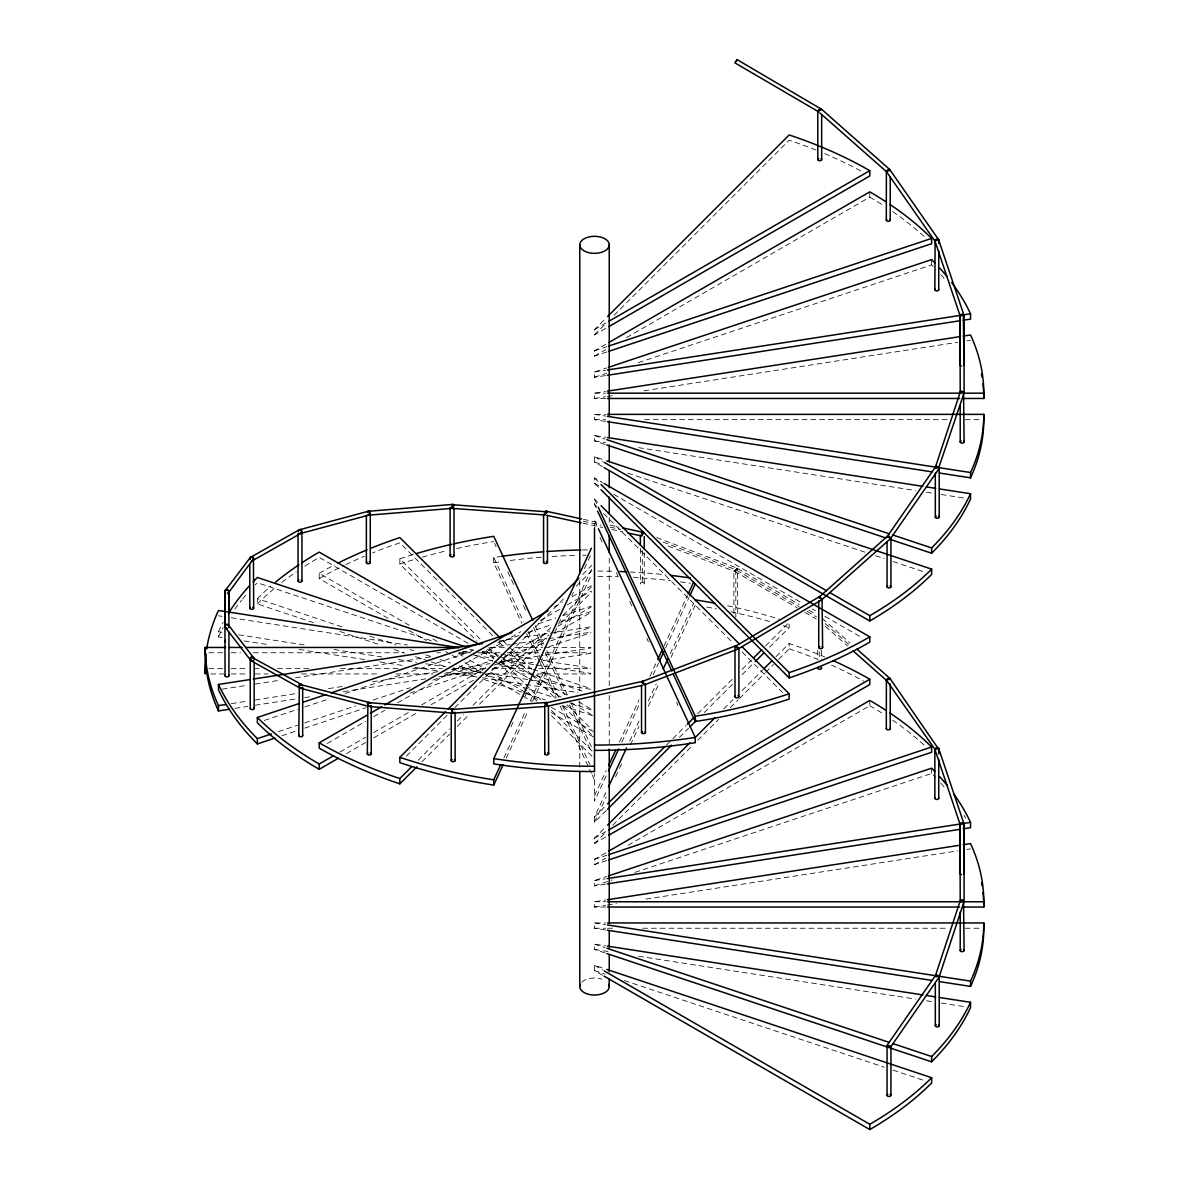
<?xml version="1.0" encoding="UTF-8"?>
<svg xmlns="http://www.w3.org/2000/svg" width="1189" height="1189" viewBox="0 0 1189 1189"><rect width="100%" height="100%" fill="white"/><g stroke="black" fill="none" stroke-linecap="round" stroke-linejoin="round"><path stroke-width="0.75" stroke-dasharray="5 3.75" d="M736.883 568.179L734.832 571.389L736.823 568.045L799.201 604.517M733.881 613.539L733.881 570.898L737.507 568.297L737.774 617.284M737.774 568.55L734.133 571.151L665.587 545.082M510.928 726.88L513.262 721.827M524.988 696.591L526.549 693.217M540.609 662.927L542.942 657.874M554.668 632.637L557.79 625.904M558.577 624.225L560.911 619.172M571.85 595.615L573.41 592.241M584.349 568.684L587.47 561.951M588.258 560.272L590.591 555.218M503.898 757.913L525.761 710.799M530.457 700.693L591.379 569.427M506.246 758.166L528.109 711.052M532.791 700.945L591.379 574.733M594.5 795.798L606.212 770.546M619.499 741.936L639.028 699.875M649.952 676.303L656.982 661.158M664.012 646.013L687.45 595.526M606.212 775.852L594.5 801.089L594.5 773.504M621.832 742.189L639.028 705.166M653.073 674.876L658.543 663.09M665.572 647.946L689.011 597.458M606.256 810.526L594.5 822.283L594.5 816.992L606.212 791.74M629.65 741.252L639.028 721.054M648.391 700.856L656.209 684.032M670.269 653.742L693.692 603.254M594.5 822.283L606.212 797.046M615.59 776.848L618.711 770.115M619.499 768.436L621.832 763.383M630.423 744.864L639.028 726.36M648.391 706.162L659.33 682.605M671.042 657.354L695.253 605.186L695.253 599.88M605.706 328.432L594.5 334.897L594.5 329.591L606.256 317.835M594.5 334.897L606.256 323.14M614.089 315.293L789.154 140.243A389.293 224.766 0 0 1 816.397 150.215M582.744 574.45L591.884 565.31M406.385 756.115L448.194 714.307M454.718 707.782L565.756 596.729M576.204 586.281L591.884 570.601M418.142 760.247L449.487 728.887M457.334 721.054L463.859 714.53M473.014 705.374L551.384 627.004M563.14 615.233L591.884 586.504M422.065 761.629L449.487 734.193M457.334 726.36L469.09 714.589M479.539 704.141L548.783 634.911M560.539 623.155L591.884 591.795M594.5 816.992L606.256 805.235M666.345 745.131L671.577 739.915M672.885 738.607L685.949 725.543M697.705 713.786L732.974 678.518M742.114 669.362L751.27 660.222M765.642 645.85L789.154 622.337L789.154 627.643L768.243 648.54M679.409 737.373L688.565 728.233M704.23 712.553L732.974 683.809M742.114 674.668L753.871 662.912M605.706 837.011L594.5 843.477L594.5 838.171L606.256 826.414M723.833 708.852L732.974 699.697M742.114 690.556L763.026 669.66M776.09 656.596L789.154 643.531A389.293 224.766 0 0 1 824.69 656.923M594.5 843.477L606.256 831.72M612.796 825.181L692.474 745.503M697.705 740.271L718.602 719.375M730.358 707.618L738.206 699.771M739.513 698.463L764.334 673.643M765.642 672.35L773.474 664.502M778.706 659.286L789.154 648.822L789.154 643.531M594.5 329.591L605.706 323.126M606.791 351.989L594.5 356.091L594.5 350.785L605.706 344.32M594.5 356.091L605.706 349.611M626.514 337.602L869.783 197.151L869.783 191.86M554.49 606.985L562.486 602.362M572.087 596.819L591.305 585.731M327.228 743.497L365.632 721.322M373.643 716.699L384.835 710.234M397.646 702.833L520.886 631.686M540.088 620.599L560.896 608.59M567.287 604.889L591.305 591.037M340.024 751.998L365.632 737.21M373.643 732.587L408.853 712.27M421.649 704.869L485.677 667.906L410.131 693.024M503.274 657.74L549.69 630.958M557.686 626.335L591.305 606.925M346.43 753.603L365.632 742.516M373.643 737.893L416.849 712.939M431.25 704.631L476.061 678.756M492.068 669.511L546.494 638.092M554.49 633.469L591.305 612.231M594.5 838.171L605.706 831.706M606.791 860.568L594.5 864.671L594.5 859.365L605.706 852.899M594.5 864.671L605.706 858.205M628.104 845.26L869.783 705.731L869.783 700.44M594.5 350.785L606.791 346.698M605.513 375.575L594.5 377.27L594.5 371.979L606.791 367.877M594.5 377.27L606.791 373.183M638.404 362.645L931.641 264.894A389.293 224.766 0 0 1 935.802 269.175M538.305 623.809L555.872 617.953M562.887 615.62L590.992 606.256M264.374 720.415L297.74 709.298M304.77 706.95L329.353 698.76M345.152 693.484L471.587 651.349M497.923 642.565L518.999 635.55M527.767 632.622L552.35 624.418M561.134 621.49L590.992 611.547M278.434 731.621L297.74 725.186M304.77 722.853L355.689 705.865M373.257 700.024L410.131 687.732M432.959 680.123L492.662 660.222M504.953 656.12L543.581 643.249M550.596 640.901L590.992 627.435M281.942 735.753L297.74 730.492M304.77 728.144L366.227 707.663M494.416 664.933L541.827 649.12M548.842 646.786L590.992 632.741M594.5 859.365L606.791 855.277M605.513 884.155L594.5 885.864L594.5 880.559L606.791 876.456M594.5 885.864L612.053 880.009M634.881 872.399L931.641 773.474A389.293 224.766 0 0 1 935.802 777.755M594.5 371.979L605.513 370.269M605.617 398.464L594.5 398.464L594.5 393.173L605.513 391.463M594.5 398.464L605.513 396.769M607.341 396.487L614.683 395.343M644.022 390.809L957.695 342.283M966.865 340.857L970.536 340.292M499.112 641.02L513.797 638.761M524.795 637.051L548.649 633.365M550.477 633.083L590.829 626.841M222.135 689.174L247.817 685.206M255.159 684.061L280.827 680.093M295.511 677.819L433.078 656.536M462.432 652.003L473.43 650.294M489.942 647.737L510.126 644.616M511.954 644.334L546.806 638.939M548.649 638.656L590.829 632.132M231.305 703.65L247.817 701.094M255.159 699.964L297.339 693.425M328.521 688.609L343.205 686.335M372.543 681.802L438.578 671.577M451.419 669.6L489.942 663.64M499.112 662.214L543.135 655.407M544.978 655.124L590.829 648.035M234.976 708.376L247.817 706.385M255.159 705.255L297.339 698.731M304.681 697.586L312.023 696.457M343.205 691.641L425.736 678.86M438.578 676.883L482.6 670.061M493.613 668.367L535.808 661.842M590.829 653.326L543.135 660.698L590.829 668.084M594.5 880.559L605.513 878.864M605.617 907.044L594.5 907.044L594.5 901.752L605.513 900.043M594.5 907.044L605.513 905.349M607.341 905.067L616.511 903.64M645.865 899.107L957.695 850.863M966.865 849.436L970.536 848.872M594.5 393.173L605.617 393.173M605.513 421.367L594.5 419.658L594.5 414.367L605.617 414.367M594.5 419.658L605.617 419.658M644.557 419.658L948.584 419.658M965.26 419.658L980.093 419.658M490.685 647.455L507.376 647.455M514.792 647.455L542.6 647.455M544.443 647.455L590.799 647.455M208.907 652.761L223.74 652.761M231.156 652.761L240.416 652.761M253.406 652.761L403.561 652.761M436.928 652.761L440.629 652.761M459.177 652.761L470.294 652.761M477.71 652.761L499.96 652.761M507.376 652.761L538.885 652.761M546.301 652.761L590.799 652.761M208.907 668.649L223.74 668.649M231.156 668.649L247.832 668.649M255.249 668.649L258.964 668.649M277.498 668.649L309.021 668.649M340.53 668.649L398.003 668.649M412.821 668.649L442.486 668.649M453.603 668.649L485.127 668.649M492.543 668.649L531.468 668.649M538.885 668.649L590.799 668.649M210.765 673.955L223.74 673.955M231.156 673.955L247.832 673.955M255.249 673.955L268.224 673.955M301.605 673.955L379.454 673.955M396.145 673.955L433.212 673.955M444.344 673.955L477.71 673.955M485.127 673.955L535.184 673.955M537.027 673.955L590.799 673.955M594.5 901.752L605.617 901.752M605.513 929.947L594.5 928.237L594.5 922.946L605.617 922.946M594.5 928.237L605.617 928.237M607.475 928.237L613.034 928.237M642.699 928.237L948.584 928.237M965.26 928.237L980.093 928.237M594.5 414.367L605.513 416.061M605.038 444.359L594.5 440.851L594.5 435.546L605.513 437.255M594.5 440.851L605.513 442.546M638.523 447.659L915.5 490.507M926.513 492.216L933.841 493.346M941.183 494.475L965.037 498.176M469.774 649.357L473.43 649.922M482.6 651.334L499.112 653.891M500.955 654.173L535.808 659.568M218.464 615.783L222.135 616.348M231.305 617.76L407.396 645.003M458.761 652.954L466.103 654.084M475.273 655.511L493.613 658.334M502.784 659.761L533.965 664.592M535.808 664.874L590.829 673.375M222.135 637.542L218.464 636.962L218.464 631.671L222.135 632.236M238.647 634.792L304.681 645.003M334.035 649.551L381.714 656.923M398.226 659.479L416.566 662.318M425.736 663.73L445.92 666.851M453.262 667.995L480.772 672.246M488.114 673.39L532.137 680.197M533.965 680.48L594.5 689.843M244.146 640.945L269.829 644.914M299.182 649.447L365.216 659.672M379.886 661.946L405.568 665.914M414.738 667.326L438.578 671.012M445.92 672.157L480.772 677.552M482.6 677.834L577.988 692.593M594.5 922.946L605.513 924.641M605.038 952.939L594.5 949.431L594.5 944.125L605.513 945.835M594.5 949.431L611.012 951.988M638.523 956.238L915.5 999.087M926.513 1000.796L933.841 1001.926M941.183 1003.055L966.865 1007.038M583.383 519.325L599.419 522.818M610.12 525.152L619.023 527.099M583.145 521.258L601.069 525.166M610.031 527.128L620.792 529.462M582.922 523.205L602.749 527.515M611.77 529.491L622.59 531.84M594.5 435.546L605.038 439.068M602.496 466.668L594.5 462.045L594.5 456.739L605.038 460.247M594.5 462.045L601.53 464.379M627.866 473.163L864.923 552.172M875.446 555.694L884.23 558.622M893.013 561.55L924.626 572.072M482.125 652.375L496.17 657.071M503.185 659.405L531.29 668.768M533.044 669.362L590.992 688.669M431.191 640.708L257.359 582.759A389.293 224.766 0 0 0 255.249 584.884M462.803 651.245L469.833 653.578M471.587 654.173L492.662 661.188M494.416 661.783L582.209 691.047M313.554 622.679L257.359 603.953L257.359 598.647L343.398 627.331M369.734 636.115L396.071 644.899M410.131 649.58L413.638 650.74M425.93 654.842L432.959 657.19M439.975 659.523L450.512 663.031M459.296 665.959L483.878 674.163M527.767 688.788L485.632 674.743L532.077 701.48M529.536 689.382L555.872 698.151M569.917 702.833L594.5 711.037M339.891 631.463L380.272 644.928M394.317 649.61L404.854 653.118M415.392 656.625L429.437 661.307M431.191 661.901L445.251 666.583M452.266 668.917L476.848 677.121M483.878 679.454L545.335 699.935M562.887 705.79L594.5 716.328M594.5 944.125L605.038 947.648M602.496 975.248L594.5 970.625L594.5 965.319L605.038 968.842M594.5 970.625L605.038 974.133M624.344 980.568L884.23 1067.202M893.013 1070.13L924.626 1080.652M656.744 537.577L737.507 568.297M663.076 542.065L735.828 569.724L799.142 606.747M594.5 456.739L602.496 461.362M598.424 487.148L594.5 483.224L594.5 477.933L602.496 482.556M594.5 483.224L599.301 486.004M613.702 494.312L802.56 603.358M812.161 608.902L815.357 610.745M824.958 616.288L861.772 637.542M487.267 649.12L498.473 655.6M500.079 656.521L530.487 674.074M532.077 674.995L567.287 695.327M578.493 701.792L591.305 709.179M468.065 643.338L319.217 557.403A389.293 224.766 0 0 0 304.622 566.306M482.466 651.646L493.673 658.112M500.079 661.812L527.277 677.522M528.882 678.443L560.896 696.932M572.087 703.398L591.305 714.485M388.045 618.325L319.217 578.597L319.217 573.291L410.443 625.964M432.855 638.894L437.656 641.674M458.464 653.682L463.264 656.462M469.67 660.148L484.072 668.471M490.477 672.157L524.081 691.567M525.687 692.488L538.483 699.89M551.295 707.277L594.5 732.231M408.853 630.333L426.45 640.499M445.652 651.587L450.468 654.366M452.058 655.288L458.464 658.974M464.869 662.674L484.072 673.762M551.295 712.568L594.5 737.522M594.5 965.319L602.496 969.942M808.802 610.135L815.208 613.881M807.063 611.369L816.561 616.928M734.832 571.389L797.091 607.787M805.072 612.454L816.249 618.993M822.327 618.488L850.046 643.011M825.211 623.631L849.882 645.449M825.419 626.395L847.564 645.984M594.5 477.933L599.732 483.165M596.061 507.792L594.5 504.418L594.5 499.127L599.732 504.344M594.5 504.418L597.116 507.034M603.64 513.574L732.974 642.892M742.114 652.048L782.615 692.533M503.051 640.782L508.283 645.999M509.591 647.306L531.795 669.511M537.027 674.743L559.231 696.947M567.064 704.795L591.884 729.615M492.603 635.625L399.846 542.868A389.293 224.766 0 0 0 372.603 552.855M499.142 642.164L504.359 647.381M509.591 652.612L530.487 673.509M531.795 674.817L555.308 698.329M563.14 706.162L591.884 734.906M413.237 554.505A389.293 224.766 0 0 0 399.846 558.771L482.154 641.064M488.679 647.604L540.936 699.86M551.384 710.309L594.5 753.41M399.846 558.771L399.846 564.062L476.923 641.139M486.078 650.279L493.911 658.126M499.142 663.343L526.564 690.779M527.871 692.087L537.027 701.228M551.384 715.6L594.5 758.716M594.5 499.127L598.409 507.54M596.848 525.36L594.5 520.321L594.5 525.895M599.969 537.398L602.318 542.437M616.363 572.741L617.938 576.1M629.65 601.352L631.998 606.39M646.831 638.374L648.391 641.733M676.511 702.327L678.072 705.686M535.139 625.503L543.73 644.022M546.851 650.755L567.941 696.189M571.062 702.922L591.379 746.677M494.52 543.299L496.081 546.658M507.807 571.909L514.049 585.374M523.428 605.558L525.761 610.611M533.579 627.435L542.169 645.954M545.29 652.687L564.82 694.762M569.501 704.854L591.379 751.983M501.966 556.289A389.293 224.766 0 0 0 493.747 557.507L523.428 621.461M528.109 631.552L541.381 660.163M542.169 661.842L558.577 697.185M562.471 705.597L589.818 764.512M493.747 557.507L493.747 562.798L521.867 623.393M526.549 633.484L539.821 662.095M540.609 663.774L556.229 697.438M560.138 705.85L591.379 773.177M592.152 774.856L594.5 779.91M931.641 259.603L931.641 264.894M931.641 768.183L931.641 773.474M821.673 650.13L821.673 659.137M819.726 651.691L819.726 659.003M817.779 650.249L817.779 659.196M735.828 569.724L735.828 617.269M644.245 552.811L644.245 583.531A1.947 1.13 0 0 1 641.317 584.498A1.947 1.13 0 0 1 641.317 582.551A1.947 1.13 0 0 1 644.245 583.531M642.298 550.611L642.298 583.531M640.351 548.337L640.351 583.531M609.244 517.408L609.244 522.967M609.244 558.191L609.244 686.127M609.244 695.402L609.244 743.615M579.756 580.44L579.756 691.701M579.756 700.96L579.756 769.565M581.733 982.263A14.744 8.516 0 0 1 601.872 979.141M218.464 636.962A389.293 224.766 0 0 1 223.22 627.554M234.828 609.125A389.293 224.766 0 0 1 241.679 600.148M242.571 599.048A389.293 224.766 0 0 1 248.219 592.449M218.464 631.671A389.293 224.766 0 0 1 223.22 622.248M257.359 603.953A389.293 224.766 0 0 1 275.61 587.411M281.808 582.447A389.293 224.766 0 0 1 296.284 571.864M257.359 598.647A389.293 224.766 0 0 1 270.81 586.162M399.846 564.062A389.293 224.766 0 0 1 414.738 559.35M422.318 557.136A389.293 224.766 0 0 1 445.518 551.057M456.576 548.53A389.293 224.766 0 0 1 493.747 541.604M789.154 648.822A389.293 224.766 0 0 1 817.794 659.36M831.497 665.156A389.293 224.766 0 0 1 863.704 681.119M869.783 705.731A389.293 224.766 0 0 1 884.378 714.634M892.716 720.192A389.293 224.766 0 0 1 925.087 745.979M597.904 576.338A389.293 224.766 0 0 1 618.265 576.754M633.499 577.468A389.293 224.766 0 0 1 670.447 580.648M680.42 581.882A389.293 224.766 0 0 1 690.333 583.249M597.904 571.047A389.293 224.766 0 0 1 614.876 571.344M630.125 571.983A389.293 224.766 0 0 1 665.439 574.807M824.69 153.634A389.293 224.766 0 0 1 863.704 172.539M869.783 197.151A389.293 224.766 0 0 1 884.378 206.054M892.716 211.612A389.293 224.766 0 0 1 925.087 237.399M940.781 274.585A389.293 224.766 0 0 1 945.508 280.069M940.781 783.165A389.293 224.766 0 0 1 945.508 788.649M964.041 815.164A389.293 224.766 0 0 1 965.78 818.27M319.217 578.597A389.293 224.766 0 0 1 344.26 565.34M345.895 564.567A389.293 224.766 0 0 1 364.31 556.259M319.217 573.291A389.293 224.766 0 0 1 334.644 564.864M706.697 607.059A389.293 224.766 0 0 1 716.417 608.827M730.834 611.755A389.293 224.766 0 0 1 769.729 621.579M783.239 625.711A389.293 224.766 0 0 1 789.154 627.643M727.653 605.781A389.293 224.766 0 0 1 780.252 619.469M493.747 562.798A389.293 224.766 0 0 1 501.966 561.58M510.244 560.465A389.293 224.766 0 0 1 543.685 557.061M552.112 556.482A389.293 224.766 0 0 1 577.512 555.352M582.61 555.248A389.293 224.766 0 0 1 586.014 555.204M582.61 549.957A389.293 224.766 0 0 1 589.402 549.868"/><path stroke-width="1.5" d="M643.487 681.996L643.056 681.223L643.933 685.013M249.794 559.187L251.236 556.734L253.42 557.448L253.688 608.248M253.688 558.562L228.407 592.85M228.883 627.272C229.908 622.754 222.804 623.853 225.628 627.777L250.641 660.296M250.255 708.51L250.255 658.513L251.221 656.937L301.738 684.626M298.781 735.664L299.36 684.269L369.66 702.64M367.327 753.915L367.906 702.565L453.291 709.268M641.599 535.957L642.803 533.073M736.794 60.163L734.832 62.809L817.839 111.35L821.599 109.299L736.823 59.465M939.206 517.141L939.206 468.08L935.312 467.455L960.311 391.984M964.011 393.187L938.641 468.035M936.293 976.243L935.312 976.035L960.311 900.563M964.011 901.767L939.206 976.659L939.206 1025.721M545.513 511.924L545.944 511.166L581.599 518.939M645.181 683.734C645.865 685.83 640.797 682.843 641.807 681.698L736.229 645.582L736.764 646.653L737.641 649.179L645.181 684.537M594.5 527.753L594.5 771.557A389.293 224.766 0 0 1 493.747 763.903L493.747 758.612L591.379 548.233M445.578 711.617L399.846 757.348L399.846 762.639A389.293 224.766 0 0 0 493.747 785.097L493.747 779.791L500.777 764.646M493.747 785.097L503.11 764.899M608.56 765.508L615.59 750.363M657.77 659.479L662.451 649.372M688.223 593.846L693.692 582.06M608.56 770.799L618.711 748.921M659.33 661.411L664.012 651.304M689.783 595.778L695.253 583.992M608.56 786.687L626.529 747.985M663.239 668.887L667.921 658.795M736.645 60.55L736.199 61.427M819.607 596.625L821.673 599.836L738.815 648.525L735.055 646.489L819.682 596.492L819.845 597.591M298.305 531.067C300.044 526.935 304.087 531.721 300.505 533.579L252.752 560.539A1.947 1.62 60.5 0 0 253.198 558.161A1.947 1.62 60.5 0 0 250.983 557.091A1.947 1.62 60.5 0 0 250.151 559.276M886.325 220.203L886.385 171.602L819.875 112.925M820.945 108.689L890.219 169.968L886.385 171.736M886.385 680.182L886.325 728.783M856.972 649.135L890.145 678.651L886.385 680.316L853.108 650.888M738.815 648.525L737.908 647.455M938.849 468.897L890.947 538.008L887.053 536.789L935.669 466.638M935.669 975.218L887.053 1045.369L887.053 1095.351M938.849 977.477L890.947 1046.588L890.947 1095.351M545.157 514.941L545.944 511.166M225.286 590.517L250.359 557.463M455.06 712.716L452.667 712.3L451.493 709.476L546.539 702.461L547.208 703.308M253.881 660.742L251.696 661.084L250.255 658.513M253.108 560.287L251.236 561.178M607.564 316.527L789.154 134.952A389.293 224.766 0 0 1 869.783 170.666L869.783 175.972L608.902 326.574M448.194 709.016L578.82 578.374M367.238 715.094L319.217 742.813L319.217 748.119A389.293 224.766 0 0 0 399.846 783.833L399.846 778.542L411.602 766.771M399.846 783.833L416.834 766.846M607.564 803.927L665.037 746.439M687.257 724.235L693.782 717.71M753.871 657.606L761.718 649.774M607.564 809.219L671.577 745.206M689.858 726.925L696.397 720.385M755.178 661.604L764.334 652.464M607.564 825.121L689.858 742.813M695.089 737.581L714.693 717.993M764.334 668.352L772.166 660.519M227.812 593.712C231.32 591.111 225.122 586.861 224.899 591.676L225.048 675.738M890.234 538.899L822.625 599.033L818.805 597.398L887.782 535.897M302.422 688.03L300.223 687.985L298.781 685.429M451.865 504.671L547.46 511.879L544.131 514.911L451.894 508.357L452.236 504.478M367.342 511.954C370.582 508.833 371.221 515.149 367.817 515.387L302.155 533.058M643.056 681.223L544.755 703.175L548.397 706.013L642.119 685.399M548.397 706.013L548.649 753.767M818.745 110.28L817.779 111.246L817.779 159.564M545.008 511.969L546.881 511.211M641.792 533.385L643.977 532.538L622.59 527.871M546.539 702.461L546.687 706.296M608.902 321.283L869.783 170.666M608.902 342.477L869.783 191.86A389.293 224.766 0 0 1 885.79 201.669M370.433 713.251L381.639 706.786M384.835 704.928L548.084 610.685M338.434 758.21L319.217 769.313L319.217 764.007L333.633 755.699M608.902 829.863L869.783 679.246L869.783 684.552L608.902 835.154M608.902 851.056L869.783 700.44A389.293 224.766 0 0 1 885.79 710.249M818.731 597.309L819.711 597.502M250.73 557.21L299.494 529.685M300.505 533.579L298.305 533.252M452.058 504.686C455.491 503.333 453.47 508.758 451.092 508.446L368.427 515.179M935.119 240.862L934.851 289.744M889.833 170.621A1.947 1.04 -34.9 0 0 888.302 169.641A1.947 1.04 -34.9 0 0 886.682 171.959L934.851 240.981L938.745 239.762L938.745 243.463M938.745 753.885L938.745 748.342L934.851 749.56L934.851 798.324M888.778 170.354L890.219 169.968M888.778 678.934L890.219 678.547M960.058 315.516L960.207 392.578L964.101 392.578L963.952 315.501M960.058 824.096L960.207 901.158L964.101 901.158L963.952 824.081M608.545 346.103L931.641 238.409L931.641 243.7L608.545 351.409M608.545 367.297L931.641 259.603A389.293 224.766 0 0 1 934.777 262.799M319.217 769.313A389.293 224.766 0 0 1 257.359 722.763L257.359 717.457L299.494 703.412M303.017 702.238L325.845 694.629M331.107 692.875L511.969 632.593M274.912 738.087L257.359 743.942L257.359 738.651L271.404 733.97M608.545 854.683L931.641 746.989L931.641 752.28L608.545 859.989M608.545 875.877L931.641 768.183A389.293 224.766 0 0 1 934.777 771.379M937.304 240.148L938.686 239.762L889.848 169.7M299.613 529.729L368.828 511.107M938.18 748.476L889.848 678.28M960.311 315.754L960.058 364.889M935.119 749.516L886.682 680.539A1.947 1.04 -34.9 0 1 888.525 678.131A1.947 1.04 -34.9 0 1 889.61 679.558M960.058 873.469L960.058 824.408L963.952 823.769L938.641 748.342M960.623 315.694L963.952 315.189L938.641 239.762M607.341 369.987L959.523 315.516M963.194 314.936L970.536 313.807L970.536 319.098L963.194 320.242M607.341 375.293L959.523 320.807M607.341 391.181L959.523 336.695M963.194 336.13L970.536 335.001A389.293 224.766 0 0 1 983.793 393.173L983.793 398.464L963.402 398.464M257.359 743.942A389.293 224.766 0 0 1 218.464 689.739L218.464 684.448L249.645 679.618M253.316 679.053L482.6 643.576M229.477 709.224L218.464 710.933L218.464 705.627L225.806 704.497M607.341 878.567L959.523 824.096M963.194 823.516L970.536 822.387L970.536 827.693L963.194 828.822M607.341 883.873L959.523 829.387M607.341 899.761L959.523 845.275M963.194 844.71L970.536 843.581A389.293 224.766 0 0 1 983.793 901.752L983.793 907.044L963.402 907.044M367.327 703.487L369.274 706.281L371.221 705.597L371.221 753.915M963.372 315.248L963.952 364.889M545.023 702.773L546.702 703.279M963.684 823.784L963.952 873.469M368.218 511.3L453.039 504.389M454.555 713.058L545.023 706.474M963.536 392.652L964.101 441.951M963.536 901.232L964.101 950.531M935.312 467.455L936.293 467.559M935.312 976.035L938.641 976.615M367.817 515.387L366.94 515.253M607.475 393.173L959.701 393.173M963.402 393.173L983.793 393.173M607.475 398.464L959.701 398.464M607.475 414.367L983.793 414.367L983.793 419.658A389.293 224.766 0 0 1 970.536 477.829L939.355 473.014M218.464 710.933A389.293 224.766 0 0 1 205.207 652.761L205.207 647.455L225.598 647.455M229.299 647.455L242.274 647.455M245.989 647.455L459.177 647.455M607.475 901.752L983.793 901.752M607.475 907.044L959.701 907.044M607.475 922.946L983.793 922.946L983.793 928.237A389.293 224.766 0 0 1 970.536 986.409L939.355 981.594M227.5 628.669L225.628 627.777M961.188 392.667L960.281 392.608M961.188 901.247L960.281 901.188M451.805 709.357L452.667 709.521M370.255 706.578L453.068 713.162M627.985 533.029L640.916 535.808L644.17 532.687M607.341 416.343L935.684 467.143M939.355 467.708L970.536 472.538L970.536 477.829M607.341 421.649L932.013 471.87M607.341 437.537L922.842 486.346M926.513 486.91L935.684 488.337M939.355 488.902L970.536 493.717L970.536 499.023A389.293 224.766 0 0 1 931.641 553.227L889.506 539.182M458.761 647.648L218.464 610.477A389.293 224.766 0 0 0 206.678 649.06M607.341 924.923L935.684 975.723M939.355 976.288L970.536 981.118L970.536 986.409M607.341 930.229L932.013 980.449M607.341 946.117L922.842 994.925M926.513 995.49L935.684 996.917M939.355 997.482L970.536 1002.297L970.536 1007.603A389.293 224.766 0 0 1 931.641 1061.807L606.791 953.533M368.308 702.521L369.779 703.145M546.881 515.342L581.124 522.803M301.233 688.431L367.119 705.969M888.495 1045.755C884.17 1044.522 893.236 1047.435 889.981 1046.231M300.223 684.151L302.11 685.488M606.791 439.648L889.506 533.891M893.013 535.05L931.641 547.936L931.641 553.227M606.791 444.954L885.983 538.008M606.791 460.842L931.641 569.13L931.641 574.421A389.293 224.766 0 0 1 869.783 620.97L604.101 467.589M466.311 647.113L257.359 577.468A389.293 224.766 0 0 0 253.198 581.733M606.791 948.228L889.506 1042.471M893.013 1043.63L931.641 1056.516L931.641 1061.807M606.791 969.421L931.641 1077.71L931.641 1083.001A389.293 224.766 0 0 1 869.783 1129.55L604.101 976.169M889.981 537.651L890.947 538.008L890.947 586.772M544.131 514.911L543.566 514.228L543.566 562.427M251.696 661.084L299.717 687.941M604.101 462.283L826.563 590.725M829.759 592.568L869.783 615.679L869.783 620.97M604.101 483.477L869.783 636.858L869.783 642.164A389.293 224.766 0 0 1 789.154 677.879L601.025 489.764M479.271 644.497L319.217 552.097A389.293 224.766 0 0 0 301.813 562.843M604.101 970.863L869.783 1124.259L869.783 1129.55M822.06 598.587L822.625 647.544M252.707 657.19L253.584 658.022M601.025 484.458L789.154 672.588L789.154 677.879M601.025 505.652L739.513 644.126M742.114 646.742L789.154 693.767L789.154 699.073A389.293 224.766 0 0 1 695.253 721.53L673.39 674.401M500.435 638.166L399.846 537.577A389.293 224.766 0 0 0 371.206 548.114M228.377 624.968L253.762 657.978M225.464 593.341L224.899 591.676L225.048 626.365M598.409 507.54L695.253 716.224L695.253 721.53M597.621 511.151L671.83 671.042M598.409 528.733L695.253 737.418L695.253 742.709A389.293 224.766 0 0 1 594.5 750.378M532.791 620.465L493.747 536.313A389.293 224.766 0 0 0 453.41 543.938M934.955 240.981L960.118 315.828A1.947 1.248 -0.1 0 1 962.258 314.282A1.947 1.248 -0.1 0 1 963.684 316.125M934.955 749.56L960.118 824.408A1.947 1.248 -0.1 0 1 962.258 822.862A1.947 1.248 -0.1 0 1 963.684 824.705M228.942 626.365L228.793 591.691L228.793 613.628M960.207 405.39L960.207 441.951M960.207 912.141L960.207 950.531M938.745 250.864L938.745 289.744M938.745 759.444L938.745 798.324M935.312 472.969L935.312 517.141M935.312 983.392L935.312 1025.721M890.219 177.146L890.219 220.203M890.219 683.928L890.219 728.783M887.053 542.347L887.053 586.772M821.673 114.545L821.673 159.564M818.731 600.891L818.731 647.544M738.889 648.436L738.889 696.754M734.995 646.326L734.995 696.754M645.434 684.299L645.434 732.483M644.245 536.551L644.245 549.199M641.54 685.548L641.54 732.483M640.351 535.377L640.351 544.636M609.244 244.83A14.744 8.516 0 0 1 587.128 252.202A14.744 8.516 0 0 1 587.128 237.458A14.744 8.516 0 0 1 609.244 244.83L609.244 415.422M609.244 420.98L609.244 437.671M609.244 445.087L609.244 461.778M609.244 471.052L609.244 487.728M609.244 497.002L609.244 513.693M609.244 535.942L609.244 552.632M609.244 749.174L609.244 923.467M609.244 930.883L609.244 947.574M609.244 954.99L609.244 971.681M609.244 979.097L609.244 986.513M579.756 244.83L579.756 573.024M579.756 771.423L579.756 986.513M547.46 515.491L547.46 562.427M544.755 704.988L544.755 753.767M455.119 712.389L455.119 760.588M454.005 508.966L454.005 555.783M451.226 713.653L451.226 760.588M450.111 507.465L450.111 555.783M370.269 514.183L370.269 562.62M366.375 515.907L366.375 562.62M302.675 687.153L302.675 735.664M301.947 532.865L301.947 581.005M298.053 534.039L298.053 581.005M254.149 663.358L254.149 708.51M249.794 564.641L249.794 608.248M228.942 632.132L228.942 675.738M608.738 984.314A14.744 8.516 0 0 1 594.5 995.03A14.744 8.516 0 0 1 580.262 984.314M319.217 764.007A389.293 224.766 0 0 1 257.359 717.457M302.615 735.367A1.947 1.13 0 0 1 300.475 736.779A1.947 1.13 0 0 1 299.048 735.099M368.56 706.34A1.947 1.367 -75.1 0 1 368.278 703.427A1.947 1.367 -75.1 0 1 370.522 703.323M493.747 779.791A389.293 224.766 0 0 1 399.846 757.348M454.867 760.024A1.947 1.13 0 0 1 454.153 761.554A1.947 1.13 0 0 1 451.493 761.153A1.947 1.13 0 0 1 452.206 759.608M399.846 778.542A389.293 224.766 0 0 1 319.217 742.813M370.255 752.949A1.947 1.13 0 0 1 370.879 754.569A1.947 1.13 0 0 1 368.025 754.777A1.947 1.13 0 0 1 367.906 753.127M452.801 713.088A1.947 1.055 -85.5 0 1 452.177 710.71A1.947 1.055 -85.5 0 1 453.559 709.343M257.359 738.651A389.293 224.766 0 0 1 218.464 684.448M253.881 707.945A1.947 1.13 0 0 1 252.202 709.625A1.947 1.13 0 0 1 250.522 707.945M299.39 687.673A1.947 1.62 -60.8 0 1 299.851 684.849A1.947 1.62 -60.8 0 1 302.288 685.28M206.039 659.256A389.293 224.766 0 0 0 205.207 673.955L205.207 668.649A389.293 224.766 0 0 1 206.039 653.95M225.464 641.852A1.947 1.13 0 0 1 225.464 640.262M225.316 627.287A1.947 1.828 -0.3 0 1 226.742 624.567A1.947 1.828 -0.3 0 1 228.883 626.841M218.464 705.627A389.293 224.766 0 0 1 205.207 647.455M228.883 675.456A1.947 1.13 0 0 1 226.742 676.853A1.947 1.13 0 0 1 225.316 675.189M251.369 660.846A1.947 1.769 -37.6 0 1 250.448 658.632A1.947 1.769 -37.6 0 1 252.722 657.324A1.947 1.769 -37.6 0 1 254.045 659.315M228.674 612.974A389.293 224.766 0 0 1 249.185 586.058M252.707 607.282A1.947 1.13 0 0 1 253.331 608.887A1.947 1.13 0 0 1 250.493 609.11A1.947 1.13 0 0 1 250.359 607.46M225.42 592.761A1.947 1.769 37.2 0 1 225.732 590.101A1.947 1.769 37.2 0 1 228.451 590.874A1.947 1.769 37.2 0 1 227.664 593.4M275.61 582.12A389.293 224.766 0 0 1 299.034 564.686M301.367 580.202A1.947 1.13 0 0 1 301.248 581.867A1.947 1.13 0 0 1 298.394 581.644A1.947 1.13 0 0 1 299.019 580.024M789.154 693.767A389.293 224.766 0 0 1 695.253 716.224M737.908 695.773A1.947 1.13 0 0 1 738.622 697.304A1.947 1.13 0 0 1 735.961 697.72A1.947 1.13 0 0 1 735.248 696.189M695.253 737.418A389.293 224.766 0 0 1 594.5 745.072M645.181 731.934A1.947 1.13 0 0 1 644.468 733.464A1.947 1.13 0 0 1 641.807 733.048A1.947 1.13 0 0 1 642.521 731.517M869.783 636.858A389.293 224.766 0 0 1 789.154 672.588M822.06 646.742A1.947 1.13 0 0 1 821.926 648.406A1.947 1.13 0 0 1 819.087 648.183A1.947 1.13 0 0 1 819.711 646.563M887.767 536.982A1.947 0.803 48.4 0 1 888.198 535.882A1.947 0.803 48.4 0 1 890.1 537.547A1.947 0.803 48.4 0 1 890.011 538.944M594.5 766.266A389.293 224.766 0 0 1 493.747 758.612M547.683 752.8A1.947 1.13 0 0 1 548.397 754.331A1.947 1.13 0 0 1 545.736 754.747A1.947 1.13 0 0 1 545.023 753.217M416.254 553.598A389.293 224.766 0 0 1 451.82 544.294M453.752 555.233A1.947 1.13 0 0 1 453.039 556.764A1.947 1.13 0 0 1 450.378 556.348A1.947 1.13 0 0 1 451.092 554.817M367.49 511.864A1.947 1.055 85.3 0 1 369.185 512.281A1.947 1.055 85.3 0 1 368.709 515.119M983.793 922.946A389.293 224.766 0 0 1 970.536 981.118M963.536 949.743A1.947 1.13 0 0 1 963.417 951.393A1.947 1.13 0 0 1 960.563 951.185A1.947 1.13 0 0 1 961.188 949.565M970.536 1002.297A389.293 224.766 0 0 1 931.641 1056.516M938.641 1024.933A1.947 1.13 0 0 1 938.507 1026.583A1.947 1.13 0 0 1 935.669 1026.375A1.947 1.13 0 0 1 936.293 1024.755M960.92 901.842A1.947 1.189 18.3 0 1 960.742 900.073A1.947 1.189 18.3 0 1 963.402 900.474A1.947 1.189 18.3 0 1 963.58 902.258M833.177 660.608A389.293 224.766 0 0 1 869.783 679.246M821.094 667.356A1.947 1.13 0 0 1 820.975 669.006A1.947 1.13 0 0 1 818.121 668.798A1.947 1.13 0 0 1 818.745 667.178M889.966 713.028A389.293 224.766 0 0 1 931.641 746.989M889.952 728.218A1.947 1.13 0 0 1 888.272 729.912A1.947 1.13 0 0 1 886.578 728.218M619.959 571.523A389.293 224.766 0 0 1 626.737 571.805M670.447 575.357A389.293 224.766 0 0 1 690.333 577.958M821.094 158.776A1.947 1.13 0 0 1 820.975 160.426A1.947 1.13 0 0 1 818.121 160.218A1.947 1.13 0 0 1 818.745 158.598M889.966 204.449A389.293 224.766 0 0 1 931.641 238.409M889.952 219.638A1.947 1.13 0 0 1 889.387 221.124A1.947 1.13 0 0 1 886.786 220.931A1.947 1.13 0 0 1 886.89 219.415M818.731 111.736A1.947 0.788 -48.5 0 1 818.626 110.354A1.947 0.788 -48.5 0 1 820.529 108.675A1.947 0.788 -48.5 0 1 820.96 109.76M981.49 374A389.293 224.766 0 0 1 982.055 377.255M982.961 383.765A389.293 224.766 0 0 1 983.793 398.464M963.684 364.324A1.947 1.13 0 0 1 963.684 365.454M961.5 365.974A1.947 1.13 0 0 1 960.311 364.324M935.104 241.248A1.947 1.189 -18.5 0 1 936.932 239.108A1.947 1.189 -18.5 0 1 938.359 240.743M939.815 268.194A389.293 224.766 0 0 1 947.321 276.992M951.676 282.581A389.293 224.766 0 0 1 970.536 313.807M938.686 289.447A1.947 1.13 0 0 1 936.546 290.859A1.947 1.13 0 0 1 935.119 289.18M983.793 414.367A389.293 224.766 0 0 1 970.536 472.538M963.536 441.164A1.947 1.13 0 0 1 963.417 442.813A1.947 1.13 0 0 1 960.563 442.605A1.947 1.13 0 0 1 961.188 440.985M970.536 493.717A389.293 224.766 0 0 1 931.641 547.936M938.641 516.353A1.947 1.13 0 0 1 938.507 518.003A1.947 1.13 0 0 1 935.669 517.795A1.947 1.13 0 0 1 936.293 516.175M960.593 392.964A1.947 1.189 18.3 0 1 960.965 391.389A1.947 1.189 18.3 0 1 963.521 391.998A1.947 1.189 18.3 0 1 963.58 393.663M931.641 569.13A389.293 224.766 0 0 1 869.783 615.679M889.981 585.805A1.947 1.13 0 0 1 890.606 587.411A1.947 1.13 0 0 1 887.752 587.634A1.947 1.13 0 0 1 887.633 585.984M935.921 467.931A1.947 1.04 34.7 0 1 936.085 466.4A1.947 1.04 34.7 0 1 938.389 467.366A1.947 1.04 34.7 0 1 938.626 469.075M981.49 882.58A389.293 224.766 0 0 1 982.055 885.835M982.961 892.345A389.293 224.766 0 0 1 983.793 907.044M963.684 872.904A1.947 1.13 0 0 1 963.684 874.034M961.5 874.554A1.947 1.13 0 0 1 960.118 873.172M935.104 749.828A1.947 1.189 -18.5 0 1 936.932 747.703A1.947 1.189 -18.5 0 1 938.359 749.323M939.815 776.774A389.293 224.766 0 0 1 947.321 785.572M954.173 794.549A389.293 224.766 0 0 1 970.536 822.387M938.686 798.027A1.947 1.13 0 0 1 936.546 799.439A1.947 1.13 0 0 1 935.119 797.76M337.825 563.244A389.293 224.766 0 0 1 367.059 549.808M369.289 561.639A1.947 1.13 0 0 1 369.913 563.259A1.947 1.13 0 0 1 367.074 563.482A1.947 1.13 0 0 1 366.94 561.817M298.617 530.829A1.947 1.382 74.9 0 1 300.847 530.324A1.947 1.382 74.9 0 1 300.713 533.415M695.253 599.88A389.293 224.766 0 0 1 714.797 603.224M931.641 1077.71A389.293 224.766 0 0 1 869.783 1124.259M889.981 1094.385A1.947 1.13 0 0 1 890.606 1095.99A1.947 1.13 0 0 1 887.752 1096.213A1.947 1.13 0 0 1 887.633 1094.564M936.248 976.868A1.947 1.04 34.7 0 1 935.892 975.054A1.947 1.04 34.7 0 1 938.27 975.842A1.947 1.04 34.7 0 1 938.626 977.655M501.966 556.289A389.293 224.766 0 0 1 543.685 551.77M547.059 551.518A389.293 224.766 0 0 1 580.916 549.987M546.479 561.461A1.947 1.13 0 0 1 547.193 562.992A1.947 1.13 0 0 1 544.532 563.408A1.947 1.13 0 0 1 543.819 561.862"/></g></svg>
